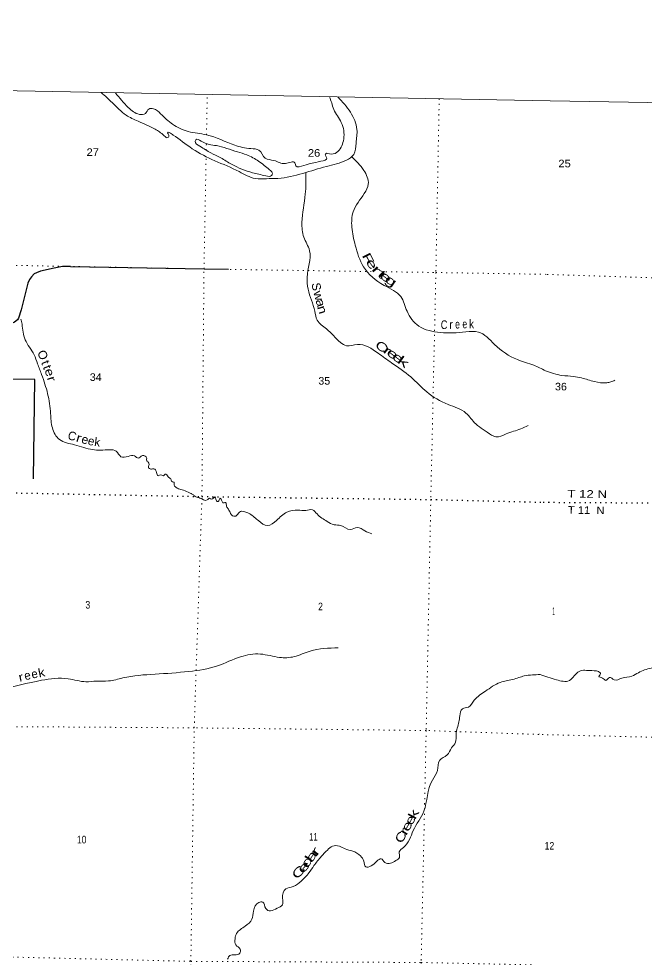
# Model space of a CAD drawing. Header units: feet. Extents: x -509309 to -252658, y -547785 to -360805.
# Drawn here: x -422824 to -408342, y -382503 to -360805 of the extents above; entities that cross this region are included whole.
import ezdxf
from ezdxf.enums import TextEntityAlignment as Align

# ---------------------------------------------------------------- set-up
doc = ezdxf.new("R2010")
doc.units = ezdxf.units.FT
doc.header["$LTSCALE"] = 80
doc.linetypes.add('DOTTED', pattern=[1.5, 0.3, -1.2])
for name, color, linetype, lineweight in [('29', 7, 'Continuous', 25), ('39', 7, 'Continuous', 13), ('4', 7, 'Continuous', 13), ('6', 7, 'DOTTED', 25), ('7', 7, 'DOTTED', 13)]:
    doc.layers.add(name, color=color, linetype=linetype, lineweight=lineweight)
doc.layers.add('41', color=7, linetype='Continuous')

msp = doc.modelspace()

# ---------------------------------------------------------------- linework, layer by layer
at = {"layer": '29'}
for points in [[(-421627.49, -366517.06), (-421815.52, -366523.67), (-422005.13, -366554.93), (-422323.9, -366627.89), (-422413.49, -366663.32), (-422469.74, -366690.43), (-422530.17, -366755.04), (-422578.09, -366819.67), (-422613.51, -366905.13), (-422771.86, -367522.14), (-422830.2, -367713.91), (-422857.28, -367753.52), (-422921.87, -367805.63), (-423730.27, -368155.82), (-423807.36, -368187.09), (-423838.61, -368222.53), (-423846.95, -368330.92), (-423846.95, -369006.3), (-423858.39, -369044.85), (-423881.31, -369076.12), (-423927.59, -369114.4)], [(-421627.49, -366517.06), (-418548.54, -366577.3), (-417979.72, -366583.46)], [(-422487.98, -371417.82), (-422457.38, -369124.21), (-423927.59, -369114.4)]]:
    msp.add_lwpolyline(points, dxfattribs=at)
at = {"layer": '39'}
for points in [[(-415456.18, -362606.33), (-415169.36, -362962.32), (-415018.35, -363357.38), (-415038.51, -363670.65), (-415093.84, -363932.97), (-415259.17, -364066.44), (-415720.02, -364210.16), (-416267.6, -364372.29), (-416844.42, -364487.59), (-417109.74, -364494.42), (-417362.77, -364489.43), (-417733.36, -364331.33), (-418298.99, -364078.89), (-418819.94, -363801.19), (-419257.84, -363488.94), (-419355.15, -363430.72), (-419387.08, -363420.04), (-419379.83, -363460.4), (-419356.83, -363517.15), (-419381.52, -363546.83), (-419469.06, -363502.88), (-419677.06, -363351.99), (-420071.24, -363167.28), (-420345.75, -363027.15), (-420667.61, -362739.3), (-420920.18, -362506.6)], [(-420594.32, -362512.62), (-420296.12, -362851.19), (-420038.03, -363009.09), (-419903.05, -362989.63), (-419820.68, -362886.7), (-419716.1, -362880.72), (-419549.6, -362996.6), (-419273.07, -363239.32), (-418912.68, -363405.27), (-418490.28, -363481.96), (-417839.99, -363719.98), (-417467.87, -363799.7), (-417279.76, -363837.59), (-417134.64, -364019.41), (-416934.8, -364073.61), (-416668.92, -364141.19), (-416449.75, -364131.43), (-416426.86, -364194.22), (-416243.92, -364187.77), (-415852.33, -364092.94), (-415714.33, -364021.27), (-415747.25, -363958.29), (-415744.58, -363924.16), (-415609.99, -363924.8), (-415456.12, -363863.49), (-415323.96, -363576.56), (-415378.86, -363197.46), (-415553.77, -362894.42), (-415601.11, -362746.7), (-415651.43, -362602.76)], [(-418163.04, -364009.18), (-418391.9, -363898.1), (-418646.1, -363746.31), (-418752.31, -363629.61), (-418735.54, -363593.74), (-418617.68, -363628.24), (-418260.09, -363731.8), (-417774.72, -363876.09), (-417563.1, -363944.6), (-417288.71, -364090.76), (-417033.37, -364286.82), (-416972.45, -364356.38), (-416987.76, -364420.42), (-417122.5, -364427.82), (-417430.47, -364355.39), (-417912.86, -364160.9), (-418163.04, -364009.18)], [(-415133.77, -363991.5), (-414861.95, -364301.48), (-414755.64, -364619.25), (-414848.22, -364834.58), (-415105.66, -365261.81), (-415136.53, -365609.06), (-415056.35, -366030.87), (-414867.12, -366527.23), (-414391.29, -366954.84), (-414006.62, -367215.77), (-413862.51, -367552.39), (-413589.9, -367893.55), (-413096.61, -368044.03), (-412505.69, -368029.54), (-412216.43, -368031.22), (-411842.28, -368316.07), (-411314.75, -368668.29), (-410937.59, -368798.38), (-410667.13, -368926.89)], [(-416194.96, -364355.62), (-416210.61, -364849.95), (-416287.63, -365503.92), (-416244, -365842.58), (-416113.47, -366154.8), (-416169.67, -366770.98), (-416069.47, -367299.76), (-415991.99, -367550.62), (-415935.81, -367760.84), (-415722.64, -367956.06), (-415399.36, -368274.09), (-415260.2, -368349.22), (-415008.51, -368320), (-414532.23, -368518.4), (-414221.16, -368741.69), (-413775.5, -369068.17), (-413404.57, -369415.29), (-412915.96, -369702.4), (-412501.97, -369901.58), (-412275.84, -370153.35), (-412103.51, -370279.41), (-411911.14, -370407.86), (-411811.48, -370448.03), (-411575.15, -370382.31), (-411237.39, -370266.32), (-411069.18, -370191.22)], [(-422773.23, -367732.11), (-422749.94, -367847.67), (-422676.62, -368209.03), (-422470.41, -368554.92), (-422390.09, -368763.61), (-422296.54, -369014.78), (-422158.48, -369455.83), (-422089.04, -369913.63), (-422049.27, -370244.17), (-421885.75, -370512.81), (-421536.5, -370632.3), (-421120.83, -370745.05), (-420731.2, -370750.72), (-420577.08, -370779.9), (-420465.08, -370908.78), (-420302.22, -370901.94), (-420153.33, -370890.8), (-420063.94, -370942.83), (-419970.39, -370884.35), (-419871, -370938.59), (-419878, -370988.72), (-419836.69, -371033.77), (-419817.7, -371090.44), (-419829.15, -371162.6), (-419777.53, -371193.78), (-419707.05, -371185.12), (-419646.44, -371270.76), (-419609.77, -371347.89), (-419573.34, -371334.54), (-419521.09, -371333.55), (-419487.23, -371348.3), (-419446.4, -371314.92), (-419375.16, -371370.61), (-419347.59, -371399.31), (-419311.87, -371422.13), (-419298.87, -371476.67), (-419246.97, -371493.78), (-419236.22, -371560.35), (-419161.35, -371636.22), (-419055.54, -371670.48), (-418916.07, -371729.53), (-418848.29, -371757), (-418794.7, -371790.23)], [(-410792.41, -375935.05), (-410414.37, -376055.8), (-410115.26, -376072.47), (-409890.85, -375862.76), (-409597.21, -375845.16), (-409405.11, -375894.36), (-409397.36, -375912.58), (-409434.62, -375980.38), (-409350.81, -376015.85), (-409271.33, -376071.37), (-409191.85, -376002.21), (-409082.28, -376060.2), (-408900.7, -376014.73), (-408675, -375973.96), (-408520.97, -375891.87), (-408227.91, -375785.78), (-407971.46, -375707.28), (-407781.24, -375623.73), (-407660.84, -375633.63), (-407576.01, -375482.1), (-407542.41, -375267.44), (-407459.16, -374965.07), (-407433.08, -374842.8), (-407388.52, -374696.69), (-407362.96, -374606.59), (-407323.14, -374504.64), (-407231.77, -374445.72), (-407217.93, -374335.33), (-407196.38, -374120.49), (-407090.04, -374005.49), (-407071.99, -374007.78), (-406846.55, -373983.1), (-406759, -373912.05), (-406750.02, -373729.19), (-406774.71, -373515.65), (-406686.77, -373420.48), (-406621.12, -373212.35), (-406473.91, -372557.03), (-406306.33, -372133.29), (-405971.04, -371651.79), (-405696.8, -371466.98), (-405557.22, -371408.8), (-405474.89, -371287.4), (-405301.64, -371259.9), (-404954.02, -371009.86), (-404828.79, -370844.87), (-404765.28, -370769.44), (-404498.59, -370679.02), (-404032.32, -370547.44), (-403536.3, -370315.77), (-403398.83, -370388.26), (-403304.96, -370423.89), (-403192.63, -370435.68), (-402973.22, -370535.58), (-402653.17, -370500.28), (-402240.2, -370434.24), (-401752.48, -370343.2), (-401622.49, -370381.4), (-401508.22, -370397.24), (-401311.54, -370287.65), (-400932.62, -369965.69), (-400701.99, -369744.01), (-400620.37, -369542.16), (-400539.26, -369372.48), (-400227.38, -369220.42), (-399870.29, -369131.4), (-399603.61, -369165.67), (-399370.36, -369155.18), (-399312.88, -369204.32), (-399283.95, -369279.18), (-399220.71, -369344.5), (-399182.8, -369361.17), (-399125.1, -369396.24), (-399012.18, -369371.84), (-398952.98, -369314.43), (-398873.15, -369223.15), (-398772.51, -369212.64), (-398677.19, -369282.48), (-398616.28, -369243.19), (-398438.43, -369179.57), (-398374.8, -369220.77), (-398150.56, -369270.47), (-397963.65, -369267.31), (-397720.39, -369258.99), (-397512.7, -369213.92), (-397423.89, -369189.14), (-397323.74, -369208.78), (-397193.39, -369100.18), (-397004.53, -368976.4), (-396796.97, -368939.37), (-396583.84, -368805.91)], [(-410667.13, -368926.89), (-410286.96, -369033.51), (-410020.08, -369055.71), (-409835.79, -369090.72), (-409535.77, -369175.78), (-409248.87, -369202.31), (-409160.15, -369183.56), (-409069.11, -369144.75)], [(-418794.7, -371790.23), (-418739.25, -371831.54), (-418645.41, -371861.54), (-418475.5, -371905.1), (-418420.53, -371867.98), (-418370.72, -371889.07), (-418295.4, -371838.28), (-418243.25, -371945.87), (-418206.67, -371924.48), (-418177.42, -371866.74), (-418132.68, -371942.02), (-418115.16, -371970.52), (-418052.83, -371967.73), (-418028.36, -372052.66), (-417985.51, -372121.87), (-417958.26, -372166.64), (-417954.32, -372170.74), (-417935.14, -372217.36), (-417827.95, -372283.82), (-417770.74, -372234.68), (-417682.98, -372164.02), (-417676.95, -372164.14), (-417491.36, -372228.12), (-417285.6, -372391.03), (-417084.73, -372495.52), (-416875.54, -372379), (-416636.78, -372188.67), (-416382.69, -372139.39), (-416200.02, -372147.02), (-416045.08, -372133.98), (-415940.48, -372230.55), (-415706.72, -372400.04), (-415547.55, -372479.58), (-415391.15, -372494.73), (-415170, -372589.57), (-415010.37, -372542.45), (-414835.14, -372622.31), (-414673.72, -372689.84)], [(-415448.19, -375320.66), (-416100.49, -375392.25), (-416464.63, -375521.8), (-416804.48, -375539.23), (-417244.96, -375462.18), (-417704.24, -375525.51), (-418236.66, -375734.18), (-418900.14, -375863.86), (-419678.84, -375926.92), (-420425.84, -376012.73), (-420750.65, -376082.73), (-421029.95, -376085.27), (-421273.33, -376100.58), (-421685.85, -376032.12), (-422297.28, -376068.32), (-423265.92, -376290.51), (-423730.04, -376395.97), (-424246.29, -376496.38), (-424836.18, -376561.16), (-425583.03, -376638.93), (-426309.71, -376713.07), (-426835.5, -376787.16), (-427095.73, -376842.35), (-427368.09, -376901.32), (-427668.23, -376839.1), (-428480.2, -376547.63), (-428872.26, -376356.92), (-429258.64, -376184.43), (-429309.76, -376127.12), (-429388.48, -376043.13), (-429437.85, -376102.48), (-429530.62, -376120.75), (-429523.11, -376044.49), (-429535.72, -375969.85), (-429629.43, -376036.37), (-429717.23, -376109.03), (-429911.15, -376163.52), (-430021.2, -376243.79), (-430139.05, -376311.84), (-430190.7, -376385.22), (-430310.36, -376443.18), (-430477.05, -376337.35), (-430642.64, -376277.78), (-430743.67, -376307.96), (-430776.59, -376347.53), (-430876.96, -376343.54), (-430954.6, -376410.37), (-430978.02, -376478.27), (-431127.61, -376525.59), (-431188.09, -376536.46), (-431266.45, -376536.93), (-431243.41, -376591.67), (-431263.01, -376669.7), (-431360.46, -376722.07), (-431372.22, -376810.31), (-431313.3, -376879.84), (-431321.05, -376968.15), (-431425.43, -377066.63), (-431623.54, -377336.18), (-431732.66, -377575.32), (-431752.47, -377870.5), (-431980.13, -378316.41), (-432012.4, -378528.91), (-432050.29, -378721.19), (-431999.8, -378810.65), (-431993.41, -378895.23), (-431971.43, -379004.24), (-432019.38, -379093.78), (-432054.17, -379229.82), (-432018.09, -379337.1), (-431940.11, -379459.28), (-431969.44, -379521.03), (-432036.09, -379642.37), (-432000.11, -379858.23), (-432017.9, -379946.35), (-431997.92, -380055.32), (-432122.54, -380161.44), (-432143.99, -380231.39), (-432067.59, -380331.42), (-432065.73, -380339.5), (-432092.22, -380461.63), (-432054.33, -380579), (-432143.82, -380635.55), (-432154.48, -380770.06), (-432110.05, -380861.41), (-432178.87, -380990.75), (-432174.04, -381155.73), (-432132.82, -381411.9), (-432111.08, -381842.62), (-432129.27, -382157.94), (-432213.45, -382250.78)], [(-418004.84, -382502.77), (-417948.9, -382415.4), (-417846.16, -382401.34), (-417720.91, -382365.61), (-417715.06, -382271.22), (-417811.62, -382174.81), (-417830.93, -382031.67), (-417796.37, -381907.69), (-417596.24, -381740.72), (-417442.46, -381580.89), (-417404.64, -381392.63), (-417280.23, -381194.01), (-417191.71, -381187.71), (-417124.24, -381333.81), (-417010.79, -381388.33), (-416860.9, -381324.93), (-416738.88, -381248.92), (-416735.86, -381094.15), (-416663.4, -380880.44), (-416487.59, -380827.6), (-416308.36, -380702.45), (-416125.83, -380511.01), (-416010.05, -380342.38), (-415841.19, -380130.57), (-415701.73, -379984.52), (-415581.49, -379896.41), (-415424.77, -379895.48), (-415291.39, -379958.43), (-415113.56, -380008.18), (-414934.94, -380120.28), (-414860.89, -380238.36), (-414815.28, -380371.97), (-414688.29, -380350.35), (-414555.57, -380240.36), (-414462.1, -380185.91), (-414373.33, -380270.09), (-414243.15, -380290.76), (-414117.35, -380226.88), (-414035.57, -380154.1), (-414043.19, -380029.29), (-413946.77, -379926.63), (-413718.11, -379533.02), (-413476.4, -379087.39), (-413277.63, -378371.47), (-413158.86, -378152.64), (-413107.93, -377910.34), (-412938.86, -377791.02), (-412835.24, -377628.19), (-412744.3, -377497.28), (-412728.73, -377316.62), (-412664.81, -377026.33), (-412646.05, -376887.96), (-412582.67, -376728.35), (-412447.22, -376684.77), (-412309.58, -376528.64), (-412052.36, -376318.57), (-411710.91, -376116.19), (-411430.36, -376049.33), (-411278.8, -376004.06), (-411159.58, -375968.21), (-410966.15, -375943.26), (-410792.41, -375935.05)]]:
    msp.add_spline(points, degree=3, dxfattribs=at)
at = {"layer": '4'}
msp.add_lwpolyline([(-505285.47, -360804.75), (-473709.75, -361478.07), (-442133.15, -362107.95), (-410555.71, -362694.39), (-378977.49, -363237.41), (-347398.54, -363736.98), (-315818.95, -364193.12), (-284238.76, -364605.82), (-252658.03, -364975.08), (-254669.8, -547785.08), (-286501.98, -547412.88), (-318333.63, -546996.89), (-350164.67, -546537.13), (-381995.06, -546033.57), (-413824.72, -545486.23), (-445653.6, -544895.12), (-477481.62, -544260.22), (-509308.75, -543581.54)], close=True, dxfattribs=at)
msp.add_lwpolyline([(-505285.47, -360804.75), (-473709.75, -361478.07), (-442133.15, -362107.95), (-410555.71, -362694.39), (-378977.49, -363237.41), (-347398.54, -363736.98), (-315818.95, -364193.12), (-284238.76, -364605.82), (-252658.03, -364975.08), (-254669.8, -547785.08), (-286501.98, -547412.88), (-318333.63, -546996.89), (-350164.67, -546537.13), (-381995.06, -546033.57), (-413824.72, -545486.23), (-445653.6, -544895.12), (-477481.62, -544260.22), (-509308.75, -543581.54)], close=True, dxfattribs=at)
at = {"layer": '6'}
for points in [[(-438304.67, -371594.85), (-434313.35, -371651.16), (-429064.89, -371702.36), (-423848.01, -371724.78), (-418596.55, -371828.32), (-413314.27, -371896.27), (-410721.39, -371959.38)], [(-410721.39, -371959.38), (-408084.02, -371975.23), (-402928, -372090.74), (-402425.93, -372106.5), (-397589.52, -372199.55), (-397099.15, -372224.64), (-392465.82, -372356.6), (-391901.56, -372378.99), (-386949.56, -372437.07), (-381802.35, -372476.02), (-381342.14, -372471.04), (-379130.92, -372532.05)]]:
    msp.add_lwpolyline(points, dxfattribs=at)
at = {"layer": '7'}
for p, q in [((-418490.84, -363480.68), (-418473.53, -362551.42)), ((-418497.49, -363837.44), (-418494.29, -363665.69))]:
    msp.add_line(p, q, dxfattribs=at)
for points in [[(-413119.41, -362648.41), (-413196.2, -366658.7), (-413314.27, -371896.27), (-413420.07, -377226.58), (-413536.35, -382578.8), (-413638.74, -387802.65), (-413811.59, -393206), (-413867.74, -396865.09)], [(-419256.01, -408271.49), (-419219.62, -403721.94), (-419196.58, -398412.12), (-419122.36, -393018.89), (-418954.05, -387814.44), (-418851.59, -382552.43), (-418774.81, -377165.24), (-418596.55, -371828.32), (-418548.54, -366577.3), (-418500.19, -363982.55)], [(-429730.32, -366402.75), (-429014.05, -366410.49), (-423842.25, -366476.95), (-418548.54, -366577.3), (-414687.45, -366636.02)], [(-414350.9, -366641.14), (-413196.2, -366658.7), (-410627.37, -366701.42)], [(-410627.37, -366701.42), (-407962.13, -366788.85), (-402802.74, -366819.95), (-397587.81, -366896.15), (-392285.63, -367044.07), (-387031.82, -367076.62), (-381708.64, -367168.56), (-379042.65, -367185.31)], [(-410817.23, -377318.16), (-413420.07, -377226.58), (-418774.81, -377165.24), (-424021.57, -377130.16), (-429327.53, -377039.63), (-434482.23, -377023.78), (-439811.54, -376893.25), (-442416.49, -376819.62)], [(-408203.42, -377380.84), (-410817.23, -377318.16), (-410814.7, -377303.58)], [(-442512.95, -381818.4), (-439901.24, -381912.22), (-437232.53, -381974.89), (-434692.9, -382270.26), (-429374.12, -382320.84), (-424170.89, -382425.43), (-418851.59, -382552.43), (-413536.35, -382578.8), (-410912.31, -382634.49)]]:
    msp.add_lwpolyline(points, dxfattribs=at)

# ---------------------------------------------------------------- texts
at = {"layer": '41'}
for s, rotation, width, p in [('F', 296.882, 1.7, (-414849.01, -366383.58)), ('e', 304.589, 1.65, (-414757.13, -366518.24)), ('r', 311.233, 2.1, (-414635.78, -366659.69)), ('t', 316.735, 1.95, (-414508.39, -366769.22)), ('e', 321.193, 1.8, (-414411.43, -366838.62)), ('S', 278.598, 1.05, (-416051.55, -367000.45)), ('g', 325.499, 1.75, (-414286.75, -366929.62)), ('w', 284.399, 1.15, (-415998.75, -367216.57)), ('a', 287.035, 1.2, (-415952.01, -367386.3)), ('n', 287.133, 1.25, (-415909.81, -367545.09)), ('C', 357.067, 0.8, (-413011.68, -367962.81)), ('k', 0.118, 0.85, (-412373.77, -367943.82)), ('e', 1.519, 0.75, (-412694.38, -367950.59)), ('e', 1.519, 0.75, (-412526.63, -367945.27)), ('C', 325.439, 1.45, (-414504.27, -368451.84)), ('r', 324.524, 1.85, (-414369.27, -368536.66)), ('O', 291.245, 1.05, (-422362.14, -368597.01)), ('e', 324.133, 1.7, (-414252.28, -368614.69)), ('e', 323.895, 1.7, (-414126.92, -368707.46)), ('k', 323.654, 1.9, (-414006.59, -368798.29)), ('t', 290.856, 1.1, (-422299.71, -368767.86)), ('t', 290.339, 1.1, (-422258.14, -368875.32)), ('e', 289.475, 1.2, (-422204.79, -368995.31)), ('r', 286.84, 1.25, (-422159.88, -369140.07)), ('r', 343.573, 1.25, (-421463.25, -370568.14)), ('e', 344.927, 1.05, (-421319.27, -370607.75)), ('k', 11.663, 1.15, (-422280.51, -375986.8)), ('r', 12.921, 1.15, (-422754.49, -376091.18)), ('k', 62.104, 1.6, (-413623.09, -379201.01)), ('e', 60.946, 1.45, (-413701.47, -379339.04)), ('r', 59.511, 1.65, (-413845.83, -379600.77)), ('e', 60.181, 1.5, (-413780.83, -379480.42)), ('C', 59.511, 1.35, (-413921.74, -379736.04)), ('r', 54.66, 1.85, (-415897.31, -380067.08)), ('d', 55.556, 1.8, (-416091.12, -380310.16)), ('a', 53.18, 1.8, (-415990.5, -380185.52)), ('C', 48.707, 1.65, (-416293.69, -380558)), ('e', 47.236, 1.95, (-416176.03, -380438.6))]:
    msp.add_text(s, height=200, rotation=rotation, dxfattribs=dict(at, width=width)).set_placement(p, align=Align.CENTER)
for s, rotation, p in [('r', 1.29, (-412843.23, -367957.8)), ('C', 344.318, (-421618.49, -370526.19)), ('e', 346.479, (-421172.98, -370643.42)), ('k', 353.198, (-421023.05, -370668.09)), ('e', 12.921, (-422603.63, -376050.98)), ('e', 12.921, (-422440.91, -376015.53))]:
    msp.add_text(s, height=200, rotation=rotation, dxfattribs=at).set_placement(p, align=Align.CENTER)
at = {"layer": '6'}
for s, width, p in [('T 12 N', 1.3, (-410160.65, -371848.73)), ('T 11  N', 1.1, (-410149.8, -372223.9))]:
    msp.add_text(s, height=175, rotation=359.269, dxfattribs=dict(at, width=width)).set_placement(p)
at = {"layer": '7'}
for s, width, p in [('27', 1.1, (-421260.08, -363968.42)), ('26', 1.1, (-416151.43, -363987.06)), ('25', 1.1, (-410369.45, -364231.3)), ('34', 1.05, (-421184.38, -369159.36)), ('35', 1.05, (-415909.21, -369245.17)), ('36', 1.05, (-410445.99, -369379)), ('3', 0.85, (-421286.69, -374413.33)), ('2', 0.85, (-415914.24, -374452.42)), ('1', 0.4, (-410510.48, -374561.41)), ('10', 0.85, (-421483.63, -379830.11)), ('11', 0.65, (-416119.34, -379765.17)), ('12', 0.85, (-410685.61, -379972.73))]:
    msp.add_text(s, height=175, dxfattribs=dict(at, width=width)).set_placement(p)

doc.saveas('drawing.dxf')
